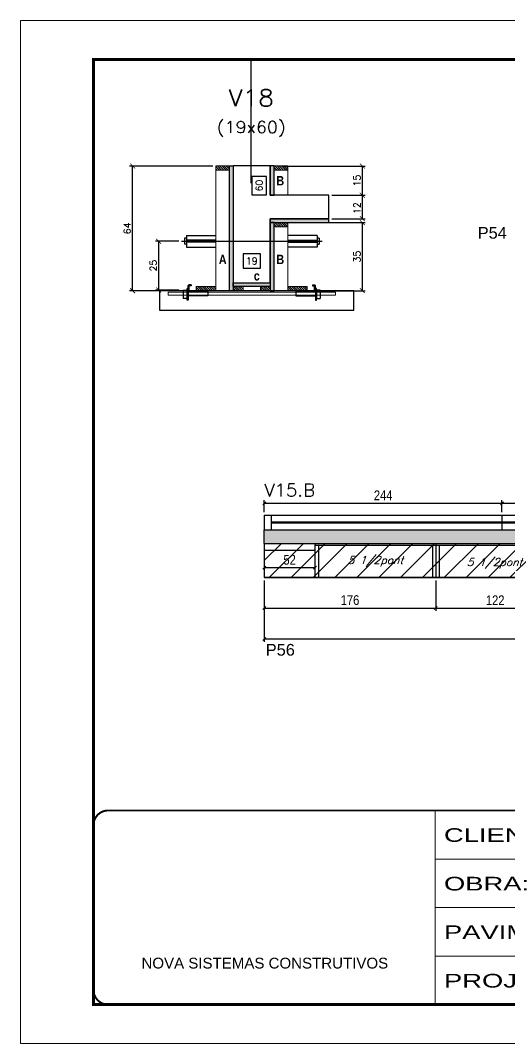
# Model space of a CAD drawing. Extents: x -10448 to -1189, y -11772 to 17235.
# Drawn here: x -10448 to -9946, y 8903 to 9953 of the extents above; entities that cross this region are included whole.
import ezdxf
from ezdxf.enums import TextEntityAlignment as Align

# ---------------------------------------------------------------- set-up
doc = ezdxf.new("R2010")
doc.units = 0
for name, pattern in [('CONTINUO', [0]), ('DASHED', [0.75, 0.5, -0.25]), ('HIDDEN', [0.375, 0.25, -0.125])]:
    doc.linetypes.add(name, pattern=pattern)
for name, color, linetype in [('5', 5, 'Continuous'), ('barrote', 251, 'Continuous'), ('COTA', 241, 'Continuous'), ('Cota Seção (2x)', 4, 'Continuous'), ('detalhes', 4, 'Continuous'), ('Painéis', 200, 'Continuous'), ('presilha', 1, 'Continuous'), ('Reaproveitamento', 251, 'Continuous'), ('SARR_2.2x7', 40, 'Continuous'), ('SARR_3.5x7', 81, 'Continuous'), ('TENSOR', 3, 'Continuous'), ('texto', 7, 'Continuous'), ('Texto de Titulo', 7, 'Continuous'), ('Texto Qtd Sarr', 242, 'Continuous')]:
    doc.layers.add(name, color=color, linetype=linetype)
for name, color, linetype, lineweight in [('CONCRETO', 251, 'Continuous', 25), ('Folhas', 255, 'Continuous', 9), ('Hachura', 251, 'Continuous', 9), ('Madeira', 126, 'Continuous', 18), ('SARRAFO DE PRESSAO', 251, 'DASHED', 9), ('SCO-___-LAJ', 2, 'Continuous', 0), ('Texto Seção', 7, 'Continuous', 15)]:
    doc.layers.add(name, color=color, linetype=linetype, lineweight=lineweight)
doc.styles.add('ARIAL', font='arial.ttf')
doc.styles.add('COTA TECNICA', font='techl___.ttf', dxfattribs={"height": 10})
doc.styles.add('REGUA-120', font='ROMANS.shx', dxfattribs={"height": 15})
doc.styles.add('Romans', font='romans.shx')
doc.styles.get("Standard").update_dxf_attribs({"font": 'arial.ttf'})
doc.styles.add('TECNICA', font='techb___.ttf', dxfattribs={"height": 10})
doc.styles.add('Tecnologia', font='')
doc.styles.get('Tecnologia').set_extended_font_data('Forgotten Futurist')
doc.dimstyles.new('Cota Seção (2x)', dxfattribs={"dimtxt": 7, "dimasz": 5, "dimexe": 3, "dimexo": 3, "dimgap": 2, "dimtad": 3, "dimdec": 1, "dimlfac": 0.5, "dimzin": 12, "dimdsep": 46, "dimtxsty": 'Romans', "dimblk": 'ARCHTICK', "dimcen": 0, "dimclrd": 4, "dimclre": 4, "dimclrt": 1, "dimadec": 1, "dimazin": 3, "dimtfac": 1, "dimtdec": 1, "dimtmove": 0, "dimatfit": 3, "dimldrblk": 'OBLIQUE', "dimfxl": 1, "dimtolj": 1, "dimtzin": 12, "dimarcsym": 0})
doc.dimstyles.new('Cota Seção interna', dxfattribs={"dimtxt": 7, "dimasz": 6, "dimexe": 0.18, "dimexo": 2, "dimgap": -4, "dimtad": 3, "dimdec": 1, "dimlfac": 0.5, "dimzin": 12, "dimdsep": 46, "dimtxsty": 'Romans', "dimblk": 'ARCHTICK', "dimcen": 0.09, "dimse1": 1, "dimse2": 1, "dimsd1": 1, "dimsd2": 1, "dimclrd": 180, "dimclre": 5, "dimclrt": 1, "dimadec": 0, "dimazin": 3, "dimtfac": 1, "dimtdec": 1, "dimtofl": 0, "dimtmove": 0, "dimatfit": 3, "dimldrblk": 'ARCHTICK', "dimfxl": 1, "dimtolj": 1, "dimtzin": 0, "dimarcsym": 0})
doc.dimstyles.new('PAINEL', dxfattribs={"dimtxt": 10, "dimasz": 3, "dimexe": 3, "dimexo": 3, "dimgap": 3, "dimtad": 1, "dimdec": 1, "dimzin": 12, "dimdsep": 46, "dimtxsty": 'COTA TECNICA', "dimblk1": 'OBLIQUE', "dimblk2": 'OBLIQUE', "dimsah": 1, "dimcen": 0.9, "dimclrd": 4, "dimclre": 4, "dimclrt": 240, "dimadec": 1, "dimazin": 3, "dimtfac": 1, "dimtdec": 1, "dimtmove": 0, "dimatfit": 3, "dimfxl": 1, "dimtolj": 1, "dimtzin": 12, "dimarcsym": 0})
pattern_1 = [(315, (12726.7917, 1445.7648), (1.12253202, 1.12253202), [])]
pattern_2 = [(45, (-139469.283, -18395.978), (-11.2253202, 11.2253202), [])]

# ---------------------------------------------------------------- blocks, each defined once
blk = doc.blocks.new('9999999999')
at = {"color": 30, "linetype": 'CONTINUO'}
for p, q in [((98564.6, 34230.2), (98564.6, 34429.4)), ((98564.6, 34379.6), (99584, 34379.6)), ((98564.6, 34329.8), (99488, 34329.8)), ((98564.6, 34280), (99488, 34280))]:
    blk.add_line(p, q, dxfattribs=at)
at = {"color": 30, "linetype": 'CONTINUO', "const_width": 2}
blk.add_lwpolyline([(99584, 34230.2), (99584, 34414.4, 0.414214), (99569, 34429.4), (98229, 34429.4, 0.414214), (98214, 34414.4), (98214, 34245.2, 0.414214), (98229, 34230.2), (99584, 34230.2)], format="xyb", dxfattribs=at)
at = {"layer": 'Folhas'}
blk.add_lwpolyline([(98139, 34190.2), (99624, 34190.2), (99624, 35240.2), (98139, 35240.2)], close=True, dxfattribs=at)
at = {"layer": 'Folhas', "color": 30, "const_width": 3}
blk.add_lwpolyline([(98214, 34230.2), (99584, 34230.2), (99584, 35200.2), (98214, 35200.2)], close=True, dxfattribs=at)
at = {"color": 7, "linetype": 'Continuous', "ltscale": 5, "style": 'ARIAL'}
blk.add_text('NOVA SISTEMAS CONSTRUTIVOS', height=11.059, dxfattribs=at).set_placement((98263.2, 34267.2))
at = {"layer": 'Folhas', "color": 7, "style": 'Tecnologia', "width": 1.5}
for s, p in [('CLIENTE:', (98573.7, 34397.2)), ('OBRA:', (98573.7, 34347.3)), ('PAVIMENTO:', (98573.7, 34297.5)), ('PROJETO:', (98573.7, 34247.7))]:
    blk.add_text(s, height=14, dxfattribs=at).set_placement(p)
blk = doc.blocks.new('titulo1')
at = {"layer": 'Defpoints', "color": 252, "linetype": 'HIDDEN', "ltscale": 2}
blk.add_line((0, 0), (0, 125), dxfattribs=at)
at = {"layer": 'Defpoints', "style": 'Romans', "oblique": 15}
blk.add_attdef('FOLHA', text='', height=10, dxfattribs=at).set_placement((0, 15.6), align=Align.MIDDLE_CENTER)
at = {"layer": 'Texto Qtd Sarr', "color": 3, "style": 'Romans', "oblique": 15}
for tag, height, p in [('TITULO', 17, (0, 71.4)), ('SEÇÃO', 12, (0, 41.5))]:
    blk.add_attdef(tag, text='', height=height, dxfattribs=at).set_placement(p, align=Align.MIDDLE_CENTER)
blk = doc.blocks.new('_ArchTick')
at = {"color": 0, "linetype": 'ByBlock', "const_width": 0.15}
blk.add_lwpolyline([(-0.5, -0.5), (0.5, 0.5)], dxfattribs=at)
blk = doc.blocks.new('*D428')
at = {"layer": 'COTA', "color": 4, "lineweight": -2, "transparency": 16777216}
for p, q in [((-10250.8, 9803.4), (-10336.2, 9803.4)), ((-10333.2, 9675.4), (-10333.2, 9803.4)), ((-10270.8, 9675.4), (-10336.2, 9675.4))]:
    blk.add_line(p, q, dxfattribs=at)
at = {"layer": 'Defpoints', "color": 0, "transparency": 16777216}
for p in [(-10333.2, 9803.4), (-10247.8, 9803.4), (-10267.8, 9675.4)]:
    blk.add_point(p, dxfattribs=at)
at = {"layer": 'COTA', "color": 4, "lineweight": -2, "transparency": 16777216, "xscale": 5, "yscale": 5, "zscale": 5}
for p, rotation in [((-10333.2, 9803.4), 90), ((-10333.2, 9675.4), 270)]:
    blk.add_blockref('_ArchTick', p, dxfattribs=dict(at, rotation=rotation))
at = {"layer": 'COTA', "color": 1, "transparency": 16777216, "insert": (-10338.7, 9739.4), "char_height": 7, "attachment_point": 5, "rotation": 90, "style": 'Romans'}
blk.add_mtext('\\A1;64', dxfattribs=at)
blk = doc.blocks.new('_Oblique')
at = {"color": 0, "linetype": 'ByBlock', "lineweight": -2}
blk.add_line((-0.5, -0.5), (0.5, 0.5), dxfattribs=at)
blk = doc.blocks.new('*D429')
at = {"layer": 'Cota Seção (2x)', "color": 180, "lineweight": -2, "transparency": 16777216}
for p, q in [((-10195.8, 9792.8), (-10210.8, 9792.8)), ((-10210.8, 9792.8), (-10210.8, 9773.8)), ((-10195.8, 9773.8), (-10195.8, 9792.8)), ((-10210.8, 9773.8), (-10195.8, 9773.8))]:
    blk.add_line(p, q, dxfattribs=at)
at = {"layer": 'Defpoints', "color": 0, "transparency": 16777216}
for p in [(-10229.8, 9803.4), (-10191.8, 9803.4), (-10229.8, 9683.4)]:
    blk.add_point(p, dxfattribs=at)
at = {"layer": 'Cota Seção (2x)', "color": 1, "transparency": 16777216, "insert": (-10203.3, 9783.3), "char_height": 7, "attachment_point": 5, "rotation": 90, "style": 'Romans'}
blk.add_mtext('\\A1;60', dxfattribs=at)
blk = doc.blocks.new('*D430')
at = {"layer": 'COTA', "color": 4, "lineweight": -2, "transparency": 16777216}
for p, q in [((-10170.8, 9745.3), (-10094.4, 9745.3)), ((-10097.4, 9745.3), (-10097.4, 9675.4)), ((-10150.8, 9675.4), (-10094.4, 9675.4))]:
    blk.add_line(p, q, dxfattribs=at)
at = {"layer": 'Defpoints', "color": 0, "transparency": 16777216}
for p in [(-10173.8, 9745.3), (-10153.8, 9675.4), (-10097.4, 9675.4)]:
    blk.add_point(p, dxfattribs=at)
at = {"layer": 'COTA', "color": 4, "lineweight": -2, "transparency": 16777216, "xscale": 5, "yscale": 5, "zscale": 5}
for p, rotation in [((-10097.4, 9745.3), 90), ((-10097.4, 9675.4), 270)]:
    blk.add_blockref('_ArchTick', p, dxfattribs=dict(at, rotation=rotation))
at = {"layer": 'COTA', "color": 1, "transparency": 16777216, "insert": (-10102.9, 9710.4), "char_height": 7, "attachment_point": 5, "rotation": 90, "style": 'Romans'}
blk.add_mtext('\\A1;35', dxfattribs=at)
blk = doc.blocks.new('PRESILHA METÁLICA 1')
at = {"layer": 'presilha'}
for p, q in [((7.5, 10.6), (7.5, 19.9)), ((12, 21), (8.6, 21)), ((9, 11.6), (9, 18.9)), ((12, 19.5), (9.6, 19.5)), ((12, 21), (12, 19.5)), ((0, 13), (6, 13)), ((0, 13), (0, 0)), ((6, 0), (0, 0)), ((6, 15.5), (7.5, 15.5)), ((6, -2.5), (6, 15.5)), ((6, 13), (6, 0)), ((7.5, 15.5), (7.5, -2.5)), ((37.5, 4.1), (7.5, 4.1)), ((37.5, 11), (9.6, 11)), ((37.5, 11), (37.5, 4.1)), ((7.5, -2.5), (6, -2.5))]:
    blk.add_line(p, q, dxfattribs=at)
for centre, radius, start, end in [((8.6, 19.9), 1.14, 90, 180), ((9.6, 18.9), 0.57, 90, 180), ((9.6, 11.6), 0.57, 180, 270)]:
    blk.add_arc(centre, radius, start, end, dxfattribs=at)
blk = doc.blocks.new('*D431')
at = {"layer": 'COTA', "color": 4, "lineweight": -2, "transparency": 16777216}
for p, q in [((-10128.8, 9773.4), (-10094.4, 9773.4)), ((-10097.4, 9773.4), (-10097.4, 9749.3)), ((-10128.8, 9749.3), (-10094.4, 9749.3))]:
    blk.add_line(p, q, dxfattribs=at)
at = {"layer": 'Defpoints', "color": 0, "transparency": 16777216}
for p in [(-10131.8, 9773.4), (-10131.8, 9749.3), (-10097.4, 9749.3)]:
    blk.add_point(p, dxfattribs=at)
at = {"layer": 'COTA', "color": 4, "lineweight": -2, "transparency": 16777216, "xscale": 5, "yscale": 5, "zscale": 5}
for p, rotation in [((-10097.4, 9773.4), 90), ((-10097.4, 9749.3), 270)]:
    blk.add_blockref('_ArchTick', p, dxfattribs=dict(at, rotation=rotation))
at = {"layer": 'COTA', "color": 1, "transparency": 16777216, "insert": (-10102.9, 9760.2), "char_height": 7, "attachment_point": 5, "rotation": 90, "style": 'Romans'}
blk.add_mtext('\\A1;12', dxfattribs=at)
blk = doc.blocks.new('*D1502')
at = {"layer": 'COTA', "color": 4, "lineweight": -2, "transparency": 16777216}
for p, q in [((-10285.8, 9726.2), (-10309.5, 9726.2)), ((-10306.5, 9726.2), (-10306.5, 9676.1)), ((-10285.8, 9676.1), (-10309.5, 9676.1))]:
    blk.add_line(p, q, dxfattribs=at)
at = {"layer": 'Defpoints', "color": 0, "transparency": 16777216}
for p in [(-10282.8, 9726.2), (-10306.5, 9676.1), (-10282.8, 9676.1)]:
    blk.add_point(p, dxfattribs=at)
at = {"layer": 'COTA', "color": 4, "lineweight": -2, "transparency": 16777216, "xscale": 5, "yscale": 5, "zscale": 5}
for p, rotation in [((-10306.5, 9726.2), 90), ((-10306.5, 9676.1), 270)]:
    blk.add_blockref('_ArchTick', p, dxfattribs=dict(at, rotation=rotation))
at = {"layer": 'COTA', "color": 1, "transparency": 16777216, "insert": (-10312, 9701.2), "char_height": 7, "attachment_point": 5, "rotation": 90, "style": 'Romans'}
blk.add_mtext('\\A1;25', dxfattribs=at)
blk = doc.blocks.new('*D432')
at = {"layer": 'Cota Seção (2x)', "color": 180, "lineweight": -2, "transparency": 16777216}
for p, q in [((-10201.8, 9713.4), (-10219.8, 9713.4)), ((-10219.8, 9713.4), (-10219.8, 9698.4)), ((-10201.8, 9698.4), (-10201.8, 9713.4)), ((-10219.8, 9698.4), (-10201.8, 9698.4))]:
    blk.add_line(p, q, dxfattribs=at)
at = {"layer": 'Defpoints', "color": 0, "transparency": 16777216}
for p in [(-10191.8, 9694.4), (-10229.8, 9683.4), (-10191.8, 9683.4)]:
    blk.add_point(p, dxfattribs=at)
at = {"layer": 'Cota Seção (2x)', "color": 1, "transparency": 16777216, "insert": (-10210.8, 9705.9), "char_height": 7, "attachment_point": 5, "style": 'Romans'}
blk.add_mtext('\\A1;19', dxfattribs=at)
blk = doc.blocks.new('*D1503')
at = {"layer": 'COTA', "color": 4, "lineweight": -2, "transparency": 16777216}
for p, q in [((-10180.4, 9803.4), (-10094.4, 9803.4)), ((-10097.4, 9803.4), (-10097.4, 9773.4)), ((-10128.8, 9773.4), (-10094.4, 9773.4))]:
    blk.add_line(p, q, dxfattribs=at)
at = {"layer": 'Defpoints', "color": 0, "transparency": 16777216}
for p in [(-10183.4, 9803.4), (-10131.8, 9773.4), (-10097.4, 9773.4)]:
    blk.add_point(p, dxfattribs=at)
at = {"layer": 'COTA', "color": 4, "lineweight": -2, "transparency": 16777216, "xscale": 5, "yscale": 5, "zscale": 5}
for p, rotation in [((-10097.4, 9803.4), 90), ((-10097.4, 9773.4), 270)]:
    blk.add_blockref('_ArchTick', p, dxfattribs=dict(at, rotation=rotation))
at = {"layer": 'COTA', "color": 1, "transparency": 16777216, "insert": (-10102.9, 9788.4), "char_height": 7, "attachment_point": 5, "rotation": 90, "style": 'Romans'}
blk.add_mtext('\\A1;15', dxfattribs=at)
blk = doc.blocks.new('*D1534')
at = {"layer": 'COTA', "color": 4, "linetype": 'ByBlock', "lineweight": -2, "transparency": 16777216}
for p, q in [((-10198, 9378.1), (-10198, 9346.7)), ((-10022, 9378.1), (-10022, 9346.7)), ((-10198, 9349.7), (-10022, 9349.7))]:
    blk.add_line(p, q, dxfattribs=at)
at = {"layer": 'Defpoints', "color": 0, "linetype": 'ByBlock', "transparency": 16777216}
for p in [(-10198, 9381.1), (-10022, 9381.1), (-10022, 9349.7)]:
    blk.add_point(p, dxfattribs=at)
at = {"layer": 'COTA', "color": 4, "linetype": 'ByBlock', "lineweight": -2, "transparency": 16777216, "xscale": 3, "yscale": 3, "zscale": 3, "rotation": 180}
blk.add_blockref('_Oblique', (-10198, 9349.7), dxfattribs=at)
at = {"layer": 'COTA', "color": 4, "linetype": 'ByBlock', "lineweight": -2, "transparency": 16777216, "xscale": 3, "yscale": 3, "zscale": 3}
blk.add_blockref('_Oblique', (-10022, 9349.7), dxfattribs=at)
at = {"layer": 'COTA', "color": 240, "linetype": 'ByBlock', "transparency": 16777216, "insert": (-10110, 9357.8), "char_height": 10, "attachment_point": 5, "style": 'COTA TECNICA'}
blk.add_mtext('\\A1;176', dxfattribs=at)
blk = doc.blocks.new('*D456')
at = {"layer": 'COTA', "color": 4, "linetype": 'ByBlock', "lineweight": -2, "transparency": 16777216}
for p, q in [((-10198, 9378.1), (-10198, 9315)), ((-9169, 9378.1), (-9169, 9315)), ((-10198, 9318), (-9169, 9318))]:
    blk.add_line(p, q, dxfattribs=at)
at = {"layer": 'Defpoints', "color": 0, "linetype": 'ByBlock', "transparency": 16777216}
for p in [(-10198, 9381.1), (-9169, 9381.1), (-9169, 9318)]:
    blk.add_point(p, dxfattribs=at)
at = {"layer": 'COTA', "color": 4, "linetype": 'ByBlock', "lineweight": -2, "transparency": 16777216, "xscale": 3, "yscale": 3, "zscale": 3, "rotation": 180}
blk.add_blockref('_Oblique', (-10198, 9318), dxfattribs=at)
at = {"layer": 'COTA', "color": 4, "linetype": 'ByBlock', "lineweight": -2, "transparency": 16777216, "xscale": 3, "yscale": 3, "zscale": 3}
blk.add_blockref('_Oblique', (-9169, 9318), dxfattribs=at)
at = {"layer": 'COTA', "color": 240, "linetype": 'ByBlock', "transparency": 16777216, "insert": (-9683.5, 9326.2), "char_height": 10, "attachment_point": 5, "style": 'COTA TECNICA'}
blk.add_mtext('\\A1;1029', dxfattribs=at)
blk = doc.blocks.new('*D1536')
at = {"layer": 'COTA', "color": 4, "linetype": 'ByBlock', "lineweight": -2, "transparency": 16777216}
for p, q in [((-10022, 9378.1), (-10022, 9346.7)), ((-9900, 9378.1), (-9900, 9346.7)), ((-10022, 9349.7), (-9900, 9349.7))]:
    blk.add_line(p, q, dxfattribs=at)
at = {"layer": 'Defpoints', "color": 0, "linetype": 'ByBlock', "transparency": 16777216}
for p in [(-10022, 9381.1), (-9900, 9381.1), (-9900, 9349.7)]:
    blk.add_point(p, dxfattribs=at)
at = {"layer": 'COTA', "color": 4, "linetype": 'ByBlock', "lineweight": -2, "transparency": 16777216, "xscale": 3, "yscale": 3, "zscale": 3, "rotation": 180}
blk.add_blockref('_Oblique', (-10022, 9349.7), dxfattribs=at)
at = {"layer": 'COTA', "color": 4, "linetype": 'ByBlock', "lineweight": -2, "transparency": 16777216, "xscale": 3, "yscale": 3, "zscale": 3}
blk.add_blockref('_Oblique', (-9900, 9349.7), dxfattribs=at)
at = {"layer": 'COTA', "color": 240, "linetype": 'ByBlock', "transparency": 16777216, "insert": (-9961, 9357.7), "char_height": 10, "attachment_point": 5, "style": 'COTA TECNICA'}
blk.add_mtext('\\A1;122', dxfattribs=at)
blk = doc.blocks.new('*D1537')
at = {"layer": 'COTA', "color": 4, "linetype": 'ByBlock', "lineweight": -2, "transparency": 16777216}
for p, q in [((-10198, 9448.1), (-10198, 9460.3)), ((-10198, 9457.3), (-9954, 9457.3)), ((-9954, 9448.1), (-9954, 9460.3))]:
    blk.add_line(p, q, dxfattribs=at)
at = {"layer": 'Defpoints', "color": 0, "linetype": 'ByBlock', "transparency": 16777216}
for p in [(-9954, 9457.3), (-10198, 9445.1), (-9954, 9445.1)]:
    blk.add_point(p, dxfattribs=at)
at = {"layer": 'COTA', "color": 4, "linetype": 'ByBlock', "lineweight": -2, "transparency": 16777216, "xscale": 3, "yscale": 3, "zscale": 3, "rotation": 180}
blk.add_blockref('_Oblique', (-10198, 9457.3), dxfattribs=at)
at = {"layer": 'COTA', "color": 4, "linetype": 'ByBlock', "lineweight": -2, "transparency": 16777216, "xscale": 3, "yscale": 3, "zscale": 3}
blk.add_blockref('_Oblique', (-9954, 9457.3), dxfattribs=at)
at = {"layer": 'COTA', "color": 240, "linetype": 'ByBlock', "transparency": 16777216, "insert": (-10076, 9465.4), "char_height": 10, "attachment_point": 5, "style": 'COTA TECNICA'}
blk.add_mtext('\\A1;244', dxfattribs=at)
blk = doc.blocks.new('*D1540')
at = {"layer": 'COTA', "color": 4, "linetype": 'ByBlock', "lineweight": -2, "transparency": 16777216}
for p, q in [((-9954, 9448.1), (-9954, 9460.3)), ((-9954, 9457.3), (-9710, 9457.3)), ((-9710, 9448.1), (-9710, 9460.3))]:
    blk.add_line(p, q, dxfattribs=at)
at = {"layer": 'Defpoints', "color": 0, "linetype": 'ByBlock', "transparency": 16777216}
for p in [(-9710, 9457.3), (-9954, 9445.1), (-9710, 9445.1)]:
    blk.add_point(p, dxfattribs=at)
at = {"layer": 'COTA', "color": 4, "linetype": 'ByBlock', "lineweight": -2, "transparency": 16777216, "xscale": 3, "yscale": 3, "zscale": 3, "rotation": 180}
blk.add_blockref('_Oblique', (-9954, 9457.3), dxfattribs=at)
at = {"layer": 'COTA', "color": 4, "linetype": 'ByBlock', "lineweight": -2, "transparency": 16777216, "xscale": 3, "yscale": 3, "zscale": 3}
blk.add_blockref('_Oblique', (-9710, 9457.3), dxfattribs=at)
at = {"layer": 'COTA', "color": 240, "linetype": 'ByBlock', "transparency": 16777216, "insert": (-9832, 9465.4), "char_height": 10, "attachment_point": 5, "style": 'COTA TECNICA'}
blk.add_mtext('\\A1;244', dxfattribs=at)
blk = doc.blocks.new('*D1546')
at = {"layer": 'COTA', "color": 4, "linetype": 'ByBlock', "lineweight": -2, "transparency": 16777216}
for p, q in [((-10198, 9406.1), (-10198, 9388.1)), ((-10146, 9406.1), (-10146, 9388.1)), ((-10146, 9391.1), (-10198, 9391.1))]:
    blk.add_line(p, q, dxfattribs=at)
at = {"layer": 'Defpoints', "color": 0, "linetype": 'ByBlock', "transparency": 16777216}
for p in [(-10198, 9409.1), (-10146, 9409.1), (-10198, 9391.1)]:
    blk.add_point(p, dxfattribs=at)
at = {"layer": 'COTA', "color": 4, "linetype": 'ByBlock', "lineweight": -2, "transparency": 16777216, "xscale": 3, "yscale": 3, "zscale": 3, "rotation": 180}
blk.add_blockref('_Oblique', (-10198, 9391.1), dxfattribs=at)
at = {"layer": 'COTA', "color": 4, "linetype": 'ByBlock', "lineweight": -2, "transparency": 16777216, "xscale": 3, "yscale": 3, "zscale": 3}
blk.add_blockref('_Oblique', (-10146, 9391.1), dxfattribs=at)
at = {"layer": 'COTA', "color": 240, "linetype": 'ByBlock', "transparency": 16777216, "insert": (-10172, 9399.2), "char_height": 10, "attachment_point": 5, "style": 'COTA TECNICA'}
blk.add_mtext('\\A1;52', dxfattribs=at)

msp = doc.modelspace()

# ---------------------------------------------------------------- hatches: boundary and pattern name
at = {"layer": 'COTA', "linetype": 'ByBlock'}
h = msp.add_hatch(dxfattribs=at)
h.set_pattern_fill('AR-CONC', color=256, scale=0.03)
h.set_pattern_definition([(50, (-139469.2827, -18395.9775), (5.46554007, -0.47817257), [0.5715, -6.2865]), (355, (-139469.2827, -18395.9775), (-1.05730264, 5.73170536), [0.4572, -5.02921753]), (100.4514447, (-139468.827, -18396.0174), (4.40823741, 5.25353256), [0.48570026, -5.34270734]), (46.1842, (-139469.283, -18394.4535), (8.13237123, -1.26126984), [0.85725, -9.42975]), (96.6355576, (-139468.605, -18394.559), (7.122124, 7.42278374), [0.7285507, -8.01406824]), (351.184151, (-139469.283, -18394.4535), (7.122124, 7.42278374), [0.685799, -7.54379196]), (21, (-139468.5207, -18394.8345), (4.54843174, -3.06795595), [0.5715, -6.2865]), (326, (-139468.5207, -18394.8345), (1.85406085, 5.52563898), [0.4572, -5.0292]), (71.451445, (-139468.1417, -18395.09), (6.40249258, 2.45768307), [0.48570026, -5.34269813]), (37.5, (-139469.2827, -18395.9775), (0.092658098, 2.536651166), [0, -4.96824, 0, -5.1054, 0, -5.04825]), (7.5, (-139469.2827, -18395.9775), (2.004589875, 3.005417245), [0, -2.91084, 0, -4.85394, 0, -1.92405]), (327.5, (-139470.982, -18395.9775), (4.067717855, -0.17186232), [0, -1.905, 0, -5.9436, 0, -7.8867]), (317.5, (-139471.744, -18395.9775), (4.44387544, 0.76279473), [0, -2.4765, 0, -3.94716, 0, -5.6007])])
h.paths.add_polyline_path([(-10197.97, 9430.12), (-10197.97, 9416.12), (-9655.97, 9416.12), (-9321.97, 9416.12), (-9168.97, 9416.12), (-9168.97, 9430.12)])
at = {"layer": 'Hachura'}
h = msp.add_hatch(dxfattribs=at)
h.set_pattern_fill('ANSI31', color=256, scale=0.5, angle=90, style=0)
h.set_pattern_definition([(135, (-33088.4487, 18106.6522), (-1.12253202, -1.12253202), [])])
h.paths.add_polyline_path([(-10247.83, 9803.41), (-10247.83, 9799.01), (-10233.83, 9799.01), (-10233.83, 9803.41)])
h = msp.add_hatch(color=256, dxfattribs=at)
h.dxf.hatch_style = 1
h.paths.add_polyline_path([(-10233.83, 9803.41), (-10229.83, 9803.41), (-10229.83, 9675.41), (-10233.83, 9675.41)])
h = msp.add_hatch(color=256, dxfattribs=at)
h.dxf.hatch_style = 1
h.paths.add_polyline_path([(-10187.83, 9803.41), (-10191.83, 9803.41), (-10191.83, 9773.41), (-10187.83, 9773.41)])
h = msp.add_hatch(dxfattribs=at)
h.set_pattern_fill('ANSI31', color=256, scale=0.5, angle=270, style=0)
h.set_pattern_definition([(315, (12870.7917, 1318.1648), (1.12253202, 1.12253202), [])])
h.paths.add_polyline_path([(-10173.83, 9803.41), (-10173.83, 9799.01), (-10187.83, 9799.01), (-10187.83, 9803.41)])
h = msp.add_hatch(color=256, dxfattribs=at)
h.dxf.hatch_style = 1
h.paths.add_polyline_path([(-10131.83, 9745.32), (-10131.83, 9749.32), (-10191.83, 9749.32), (-10191.83, 9745.32)])
h = msp.add_hatch(color=256, dxfattribs=at)
h.dxf.hatch_style = 1
h.paths.add_polyline_path([(-10187.83, 9745.32), (-10191.83, 9745.32), (-10191.83, 9675.41), (-10187.83, 9675.41)])
h = msp.add_hatch(dxfattribs=at)
h.set_pattern_fill('ANSI31', color=256, scale=0.5, angle=270, style=0)
h.set_pattern_definition([(315, (12870.7917, 1260.0732), (1.12253202, 1.12253202), [])])
h.paths.add_polyline_path([(-10173.83, 9745.32), (-10173.83, 9740.92), (-10187.83, 9740.92), (-10187.83, 9745.32)])
h = msp.add_hatch(color=256, dxfattribs=at)
h.dxf.hatch_style = 1
h.paths.add_polyline_path([(-10229.83, 9679.81), (-10229.83, 9683.41), (-10191.83, 9683.41), (-10191.83, 9679.81)])
h = msp.add_hatch(dxfattribs=at)
h.set_pattern_fill('ANSI31', color=256, scale=0.5, angle=270, style=0)
h.set_pattern_definition(pattern_1)
h.paths.add_polyline_path([(-10267.83, 9675.41), (-10267.83, 9679.81), (-10247.83, 9679.81), (-10247.83, 9675.41)])
h = msp.add_hatch(dxfattribs=at)
h.set_pattern_fill('ANSI31', color=256, scale=0.5, angle=270, style=0)
h.set_pattern_definition([(315, (12736.7917, 1445.7648), (1.12253202, 1.12253202), [])])
h.paths.add_polyline_path([(-10229.83, 9675.41), (-10229.83, 9679.81), (-10219.83, 9679.81), (-10219.83, 9675.41)])
h = msp.add_hatch(dxfattribs=at)
h.set_pattern_fill('ANSI31', color=256, scale=0.5, angle=270, style=0)
h.set_pattern_definition([(315, (12692.7917, 1445.7648), (1.12253202, 1.12253202), [])])
h.paths.add_polyline_path([(-10201.83, 9675.41), (-10201.83, 9679.81), (-10191.83, 9679.81), (-10191.83, 9675.41)])
h = msp.add_hatch(dxfattribs=at)
h.set_pattern_fill('ANSI31', color=256, scale=0.5, angle=270, style=0)
h.set_pattern_definition(pattern_1)
h.paths.add_polyline_path([(-10153.83, 9675.41), (-10153.83, 9679.81), (-10173.83, 9679.81), (-10173.83, 9675.41)])
at = {"layer": 'Reaproveitamento', "linetype": 'ByBlock'}
h = msp.add_hatch(dxfattribs=at)
h.set_pattern_fill('ANSI31', color=256, scale=5)
h.set_pattern_definition(pattern_2)
h.paths.add_polyline_path([(-10197.97, 9416.12), (-10197.97, 9381.12), (-10021.97, 9381.12), (-10021.97, 9416.12)])
h = msp.add_hatch(dxfattribs=at)
h.set_pattern_fill('ANSI31', color=256, scale=5)
h.set_pattern_definition(pattern_2)
h.paths.add_polyline_path([(-10021.97, 9416.12), (-10021.97, 9381.12), (-9899.97, 9381.12), (-9899.97, 9416.12)])

# ---------------------------------------------------------------- linework, layer by layer
at = {"ltscale": 3}
for p, q in [((-10279.83, 9729.2), (-10279.83, 9723.2)), ((-10277.83, 9729.2), (-10279.83, 9729.2)), ((-10277.83, 9723.2), (-10279.83, 9723.2)), ((-10277.83, 9732.2), (-10277.83, 9720.2)), ((-10277.83, 9732.2), (-10247.83, 9732.2)), ((-10247.83, 9727.2), (-10277.83, 9727.2)), ((-10247.83, 9725.2), (-10277.83, 9725.2)), ((-10143.83, 9732.2), (-10173.83, 9732.2)), ((-10173.83, 9727.2), (-10143.83, 9727.2)), ((-10173.83, 9725.2), (-10143.83, 9725.2)), ((-10143.83, 9732.2), (-10143.83, 9720.2)), ((-10141.83, 9729.2), (-10143.83, 9729.2)), ((-10143.83, 9723.2), (-10141.83, 9723.2)), ((-10141.83, 9729.2), (-10141.83, 9723.2)), ((-10277.83, 9720.2), (-10247.83, 9720.2)), ((-10143.83, 9720.2), (-10173.83, 9720.2))]:
    msp.add_line(p, q, dxfattribs=at)
at = {"layer": 'barrote'}
msp.add_lwpolyline([(-10305.68, 9655.41), (-10106.1, 9655.41), (-10106.1, 9675.41), (-10305.68, 9675.41)], close=True, dxfattribs=at)
at = {"layer": 'CONCRETO'}
msp.add_lwpolyline([(-10191.83, 9749.32), (-10131.83, 9749.32), (-10131.83, 9773.41), (-10191.83, 9773.41), (-10191.83, 9803.41), (-10229.83, 9803.41), (-10229.83, 9803.41), (-10229.83, 9803.41), (-10229.83, 9683.41), (-10191.83, 9683.41), (-10191.83, 9749.32), (-10191.83, 9749.32), (-10191.83, 9745.32), (-10191.83, 9745.32)], close=True, dxfattribs=at)
at = {"layer": 'COTA', "linetype": 'ByBlock'}
msp.add_line((-10197.97, 9416.12), (-10197.97, 9430.12), dxfattribs=at)
at = {"layer": 'Madeira'}
for points in [[(-10247.83, 9803.41), (-10247.83, 9799.01), (-10233.83, 9799.01), (-10233.83, 9803.41)], [(-10247.83, 9675.41), (-10233.83, 9675.41), (-10233.83, 9803.41), (-10247.83, 9803.41)], [(-10173.83, 9803.41), (-10173.83, 9799.01), (-10187.83, 9799.01), (-10187.83, 9803.41)], [(-10173.83, 9803.41), (-10187.83, 9803.41), (-10187.83, 9773.41), (-10173.83, 9773.41)], [(-10173.83, 9745.32), (-10173.83, 9740.92), (-10187.83, 9740.92), (-10187.83, 9745.32)], [(-10173.83, 9745.32), (-10187.83, 9745.32), (-10187.83, 9675.41), (-10173.83, 9675.41)], [(-10267.83, 9675.41), (-10267.83, 9679.81), (-10247.83, 9679.81), (-10247.83, 9675.41)], [(-10229.83, 9675.41), (-10229.83, 9679.81), (-10219.83, 9679.81), (-10219.83, 9675.41)], [(-10201.83, 9675.41), (-10201.83, 9679.81), (-10191.83, 9679.81), (-10191.83, 9675.41)], [(-10153.83, 9675.41), (-10153.83, 9679.81), (-10173.83, 9679.81), (-10173.83, 9675.41)]]:
    msp.add_lwpolyline(points, close=True, dxfattribs=at)
at = {"layer": 'Painéis'}
for p, q in [((-10197.97, 9445.12), (-9168.97, 9445.12)), ((-10197.97, 9430.12), (-9168.97, 9430.12)), ((-10197.97, 9416.12), (-9655.97, 9416.12)), ((-10197.97, 9416.12), (-10197.97, 9381.12)), ((-10021.97, 9416.12), (-10021.97, 9381.12)), ((-10197.97, 9381.12), (-9655.97, 9381.12)), ((-9655.97, 9381.12), (-10197.97, 9381.12))]:
    msp.add_line(p, q, dxfattribs=at)
at = {"layer": 'Painéis', "linetype": 'ByBlock'}
for p, q in [((-10197.97, 9445.12), (-10197.97, 9430.12)), ((-9953.97, 9430.12), (-9953.97, 9445.12))]:
    msp.add_line(p, q, dxfattribs=at)
at = {"layer": 'Painéis'}
for points in [[(-10233.83, 9803.41), (-10229.83, 9803.41), (-10229.83, 9675.41), (-10233.83, 9675.41)], [(-10187.83, 9803.41), (-10191.83, 9803.41), (-10191.83, 9773.41), (-10187.83, 9773.41)], [(-10131.83, 9745.32), (-10131.83, 9749.32), (-10191.83, 9749.32), (-10191.83, 9745.32)], [(-10187.83, 9745.32), (-10191.83, 9745.32), (-10191.83, 9675.41), (-10187.83, 9675.41)], [(-10229.83, 9679.81), (-10229.83, 9683.41), (-10191.83, 9683.41), (-10191.83, 9679.81)]]:
    msp.add_lwpolyline(points, close=True, dxfattribs=at)
at = {"layer": 'SARR_2.2x7', "linetype": 'Continuous'}
for p, q in [((-10190.97, 9445.12), (-10190.97, 9430.12)), ((-10190.97, 9438.12), (-9953.97, 9438.12)), ((-10190.97, 9437.12), (-9953.97, 9437.12)), ((-9953.97, 9438.12), (-9709.97, 9438.12)), ((-9953.97, 9437.12), (-9709.97, 9437.12)), ((-10197.97, 9409.12), (-10145.97, 9409.12)), ((-10021.97, 9413.92), (-10145.97, 9413.92)), ((-9899.97, 9413.92), (-10021.97, 9413.92))]:
    msp.add_line(p, q, dxfattribs=at)
at = {"layer": 'SARR_3.5x7'}
for p, q in [((-10145.97, 9416.12), (-10145.97, 9381.12)), ((-10142.47, 9413.92), (-10142.47, 9381.12)), ((-10025.47, 9413.92), (-10025.47, 9381.12)), ((-10018.47, 9413.92), (-10018.47, 9381.12))]:
    msp.add_line(p, q, dxfattribs=at)
at = {"layer": 'SCO-___-LAJ', "color": 1}
msp.add_lwpolyline([(-10296.68, 9674.08), (-10124.98, 9674.08), (-10124.98, 9670.88), (-10296.68, 9670.88)], close=True, dxfattribs=at)
at = {"layer": 'TENSOR', "linetype": 'HIDDEN', "ltscale": 0.5}
msp.add_line((-10282.83, 9726.2), (-10138.53, 9726.2), dxfattribs=at)

# ---------------------------------------------------------------- block references
at = {"layer": 'presilha', "yscale": 0.6666666666666666, "zscale": 0.6666666666666666}
for p, xscale in [((-10281.1, 9667.44), 0.6666666666666666), ((-10140.56, 9667.44), -0.6666666666666666)]:
    msp.add_blockref('PRESILHA METÁLICA 1', p, dxfattribs=dict(at, xscale=xscale))
at = {"layer": 'SARRAFO DE PRESSAO', "color": 6, "linetype": 'ByBlock'}
msp.add_blockref('9999999999', (-108587.26, -25287.43), dxfattribs=at)
at = {"layer": 'Texto Seção'}
ref = msp.add_blockref('titulo1', (-10211.4, 9785.84), dxfattribs=at)
ref.add_attrib('TITULO', 'V18', dxfattribs={"layer": 'Texto de Titulo', "color": 7, "height": 17, "style": 'Romans', "width": 1.1}).set_placement((-10211.4, 9873.34), align=Align.MIDDLE_CENTER)
ref.add_attrib('SEÇÃO', '(19x60)', dxfattribs={"layer": 'Texto de Titulo', "color": 7, "height": 12, "style": 'Romans', "width": 1.1}).set_placement((-10211.4, 9843.34), align=Align.MIDDLE_CENTER)

# ---------------------------------------------------------------- texts
at = {"layer": '5', "linetype": 'Continuous'}
for s, p in [('P54', (-9978.88, 9728.83)), ('P56', (-10196.45, 9300.89))]:
    msp.add_text(s, height=12, rotation=0.00004, dxfattribs=at).set_placement(p)
at = {"layer": 'detalhes', "style": 'TECNICA'}
for s, p in [('B', (-10185.55, 9783.49)), ('A', (-10244.65, 9702.74)), ('B', (-10185.55, 9702.73)), ('c', (-10208.75, 9685.9))]:
    msp.add_text(s, height=9.6, dxfattribs=at).set_placement(p)
at = {"layer": 'texto', "color": 2, "char_height": 8, "attachment_point": 5, "style": 'Romans'}
for insert in [(-10083.91, 9397.69), (-9961.62, 9395.58)]:
    msp.add_mtext('{\\Q19;\\C256;5 1/2pont}', dxfattribs=dict(at, insert=insert))
at = {"layer": 'Texto Seção', "style": 'REGUA-120', "width": 1.05}
msp.add_text('V15.B', height=13, dxfattribs=at).set_placement((-10197.97, 9464.32))

# ---------------------------------------------------------------- dimensions: what is measured, and where the dimension line sits
at = {"layer": 'COTA'}
for base, p1, p2, picture, middle in [((-10333.2, 9803.41), (-10267.83, 9675.41), (-10247.83, 9803.41), '*D428', (-10338.7, 9739.41)), ((-10097.37, 9773.41), (-10183.43, 9803.41), (-10131.83, 9773.41), '*D1503', (-10102.87, 9788.41)), ((-10097.37, 9675.41), (-10173.83, 9745.32), (-10153.83, 9675.41), '*D430', (-10102.87, 9710.36)), ((-10306.52, 9676.11), (-10282.83, 9726.2), (-10282.83, 9676.11), '*D1502', (-10312.02, 9701.16))]:
    dim = msp.add_linear_dim(base=base, p1=p1, p2=p2, angle=90, dimstyle='Cota Seção (2x)', dxfattribs=at)
    dim.commit()
    dim.dimension.update_dxf_attribs({"geometry": picture, "text_midpoint": middle})
dim = msp.add_linear_dim(base=(-10097.37, 9749.32), p1=(-10131.83, 9773.41), p2=(-10131.83, 9749.32), angle=90, dimstyle='Cota Seção (2x)', dxfattribs=at)
dim.commit()
dim.dimension.update_dxf_attribs({"geometry": '*D431', "text_midpoint": (-10097.37, 9760.16), "dimtype": 160})
at = {"layer": 'COTA', "linetype": 'ByBlock'}
for base, p1, p2, picture, middle in [((-9953.97, 9457.28), (-10197.97, 9445.12), (-9953.97, 9445.12), '*D1537', (-10075.97, 9465.35)), ((-9709.97, 9457.28), (-9953.97, 9445.12), (-9709.97, 9445.12), '*D1540', (-9831.97, 9465.35)), ((-10197.97, 9391.07), (-10145.97, 9409.12), (-10197.97, 9409.12), '*D1546', (-10171.97, 9399.18)), ((-10021.97, 9349.66), (-10197.97, 9381.12), (-10021.97, 9381.12), '*D1534', (-10109.97, 9357.76)), ((-9899.97, 9349.66), (-10021.97, 9381.12), (-9899.97, 9381.12), '*D1536', (-9960.97, 9357.72))]:
    dim = msp.add_linear_dim(base=base, p1=p1, p2=p2, dimstyle='PAINEL', dxfattribs=at)
    dim.commit()
    dim.dimension.update_dxf_attribs({"geometry": picture, "text_midpoint": middle})
dim = msp.add_linear_dim(base=(-9168.97, 9318.04), p1=(-10197.97, 9381.12), p2=(-9168.97, 9381.12), dimstyle='PAINEL', dxfattribs=at)
dim.commit()
dim.dimension.update_dxf_attribs({"geometry": '*D456', "text_midpoint": (-9683.47, 9318.04), "dimtype": 160})
at = {"layer": 'Cota Seção (2x)'}
dim = msp.add_linear_dim(base=(-10191.83, 9803.41), p1=(-10229.83, 9683.41), p2=(-10229.83, 9803.41), angle=90, dimstyle='Cota Seção interna', dxfattribs=at)
dim.commit()
dim.dimension.update_dxf_attribs({"geometry": '*D429', "text_midpoint": (-10191.83, 9783.32), "dimtype": 160})
dim = msp.add_linear_dim(base=(-10191.83, 9694.4), p1=(-10229.83, 9683.41), p2=(-10191.83, 9683.41), angle=180, dimstyle='Cota Seção interna', dxfattribs=at)
dim.commit()
dim.dimension.update_dxf_attribs({"geometry": '*D432', "text_midpoint": (-10210.83, 9705.9)})

doc.saveas('drawing.dxf')
